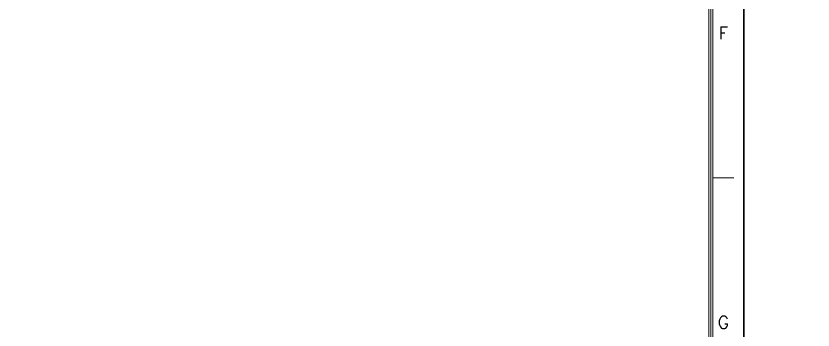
# Model space of a CAD drawing. Extents: x 0 to 24546, y -1194 to 5970.
# Drawn here: x 6658 to 8566, y 1130 to 1882 of the extents above; entities that cross this region are included whole.
import ezdxf
from ezdxf.enums import TextEntityAlignment as Align

# ---------------------------------------------------------------- set-up
doc = ezdxf.new("R2010")
doc.units = 0
doc.header["$LTSCALE"] = 60
doc.layers.add('A', color=2, linetype='CONTINUOUS')
doc.layers.add('TITLE', color=7, linetype='CONTINUOUS')
doc.styles.add('ROMANS', font='ROMANS')

msp = doc.modelspace()

# ---------------------------------------------------------------- linework, layer by layer
at = {"layer": 'A', "lineweight": 5}
for p, q in [((8326, 110), (8326, 5650)), ((8316, 120), (8316, 5640)), ((8321, 115), (8321, 5645))]:
    msp.add_line(p, q, dxfattribs=at)
at = {"layer": 'A'}
for points in [[(0, 0), (8400, 0), (8400, 5970), (0, 5970)], [(8400, -1194), (18480, -1194), (18480, 5970), (8400, 5970)]]:
    msp.add_lwpolyline(points, close=True, dxfattribs=at)
at = {"layer": 'TITLE', "color": 6, "lineweight": 5}
msp.add_line((8326, 1495), (8376, 1495), dxfattribs=at)

# ---------------------------------------------------------------- texts
at = {"layer": 'TITLE', "color": 6, "lineweight": 5, "style": 'ROMANS'}
for s, p in [('F', (8351, 1841.3)), ('G', (8351, 1148.8))]:
    msp.add_text(s, height=30, dxfattribs=at).set_placement(p, align=Align.MIDDLE)

doc.saveas('drawing.dxf')
